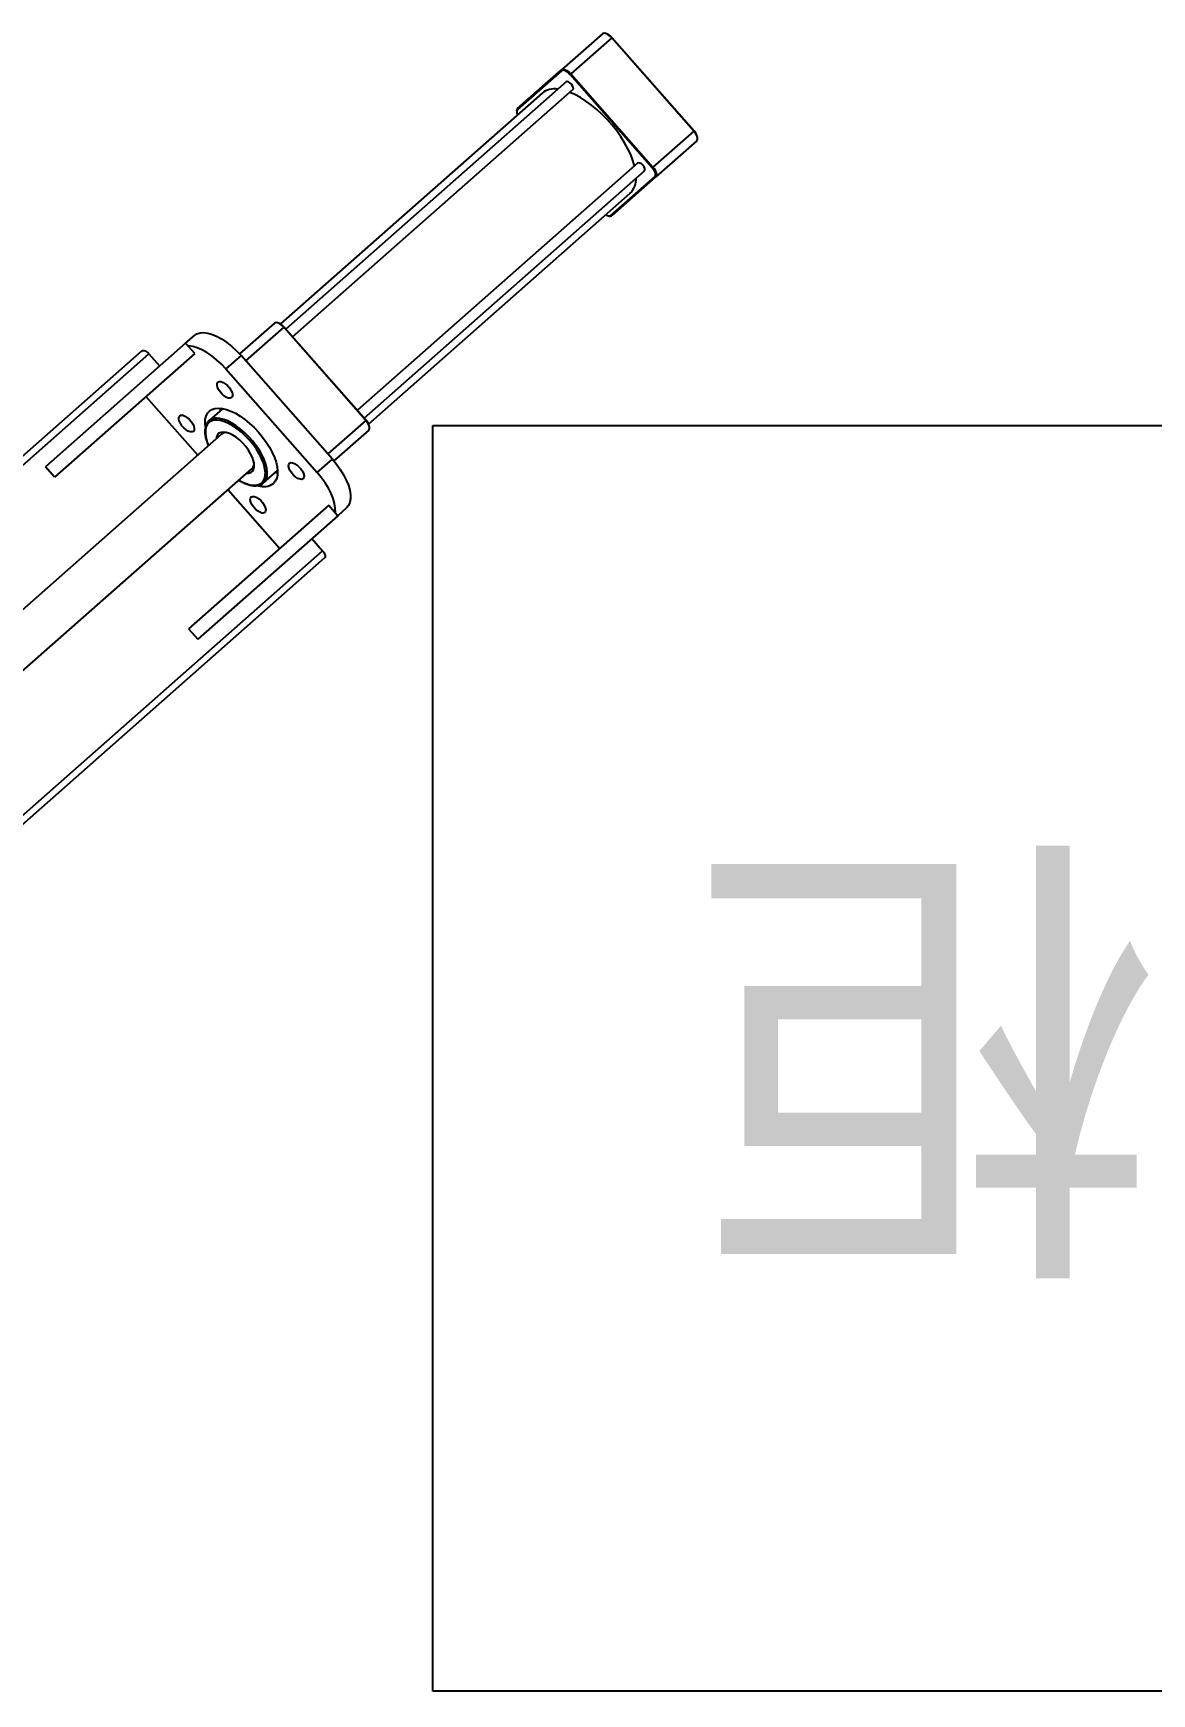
# Model space of a CAD drawing. Header units: millimetres. Extents: x 163705 to 1616509, y 81827 to 302547.
# Drawn here: x 250359 to 250845, y 154284 to 155005 of the extents above; entities that cross this region are included whole.
import ezdxf

# ---------------------------------------------------------------- set-up
doc = ezdxf.new("R2010")
doc.units = ezdxf.units.MM
doc.header["$LTSCALE"] = 10
doc.linetypes.add('ACAD_ISO02W100', pattern=[15, 12, -3])
doc.layers.add('1-虚线', color=8, linetype='ACAD_ISO02W100', lineweight=0)
doc.styles.add('MtXpl_', font='SimSun.ttf')

# ---------------------------------------------------------------- blocks, each defined once
blk = doc.blocks.new('电控')
for p, q in [((25617.25, 6531.38), (26407.25, 6531.38)), ((25617.25, 5981.38), (25617.25, 6531.38)), ((26407.25, 6531.38), (26407.25, 5981.38)), ((26407.25, 5981.38), (25617.25, 5981.38))]:
    blk.add_line(p, q)
at = {"style": 'MtXpl_'}
blk.add_text('电控柜', height=150, dxfattribs=at).set_placement((25681.91, 6180.12))
blk = doc.blocks.new('G$C2612153E')
at = {"lineweight": 25}
for p, q in [((3778.77, 3948.85), (3912.35, 3797.39)), ((3777.13, 3946.17), (3911.03, 3794.34)), ((3688.85, 3869.39), (3822.35, 3718.01)), ((3691.63, 3870.77), (3825.53, 3718.94)), ((3876.2, 3762.78), (3786.83, 3864.12)), ((3771.83, 3850.89), (3861.2, 3749.55)), ((3857.53, 3835.35), (3862.03, 3839.32)), ((3915.74, 3778.42), (3862.03, 3839.32)), ((3911.24, 3774.45), (3857.53, 3835.35)), ((3892.53, 3795.66), (3867.03, 3773.17)), ((3911.03, 3794.34), (3905.78, 3789.71)), ((3791.53, 3777.14), (3787.03, 3773.17)), ((3845.24, 3716.24), (3791.53, 3777.14)), ((3911.24, 3774.45), (3915.74, 3778.42)), ((3915.74, 3778.42), (3919.08, 3774.63)), ((3840.74, 3712.27), (3787.03, 3773.17)), ((3887.32, 3762.27), (3881.97, 3768.33)), ((3852.03, 3759.95), (3826.53, 3737.46)), ((3904.48, 3760.95), (3859.48, 3721.26)), ((3887.39, 3762.68), (3886.82, 3763.32)), ((3910.32, 3754.33), (3904.48, 3760.95)), ((3865.32, 3714.65), (3910.32, 3754.33)), ((3922.65, 3735.81), (3908.07, 3752.35)), ((3924.41, 3739.87), (3911.06, 3755)), ((3854.97, 3744.52), (3855.34, 3744.16)), ((3854.97, 3744.52), (3860.32, 3738.46)), ((3859.9, 3738.44), (3859.34, 3739.08)), ((3924.54, 3738.39), (3924.61, 3738.7)), ((3882.15, 3700.09), (3922.65, 3735.81)), ((3922.73, 3735.72), (3882.23, 3700)), ((3918.42, 3731.91), (4025.84, 3610.11)), ((4029.22, 3613.09), (3921.8, 3734.89)), ((3922.65, 3735.81), (3922.73, 3735.72)), ((4024.33, 3623.54), (3924.05, 3737.25)), ((3830.78, 3723.57), (3825.53, 3718.94)), ((3845.24, 3716.24), (3840.74, 3712.27)), ((3859.48, 3721.26), (3865.32, 3714.65)), ((3882.15, 3700.09), (3867.57, 3716.63)), ((3844.08, 3708.49), (3840.74, 3712.27)), ((3877.91, 3698.86), (3864.56, 3713.99)), ((3865.69, 3712.71), (3865.68, 3712.73)), ((3993.97, 3582), (3886.55, 3703.8)), ((3879.04, 3698.51), (3879.35, 3698.54)), ((3880.55, 3698.88), (3980.83, 3585.18)), ((3882.15, 3700.09), (3882.23, 3700)), ((3883.17, 3700.83), (3990.59, 3579.02)), ((4016.45, 3634.56), (4016.14, 3634.53)), ((4017.19, 3634.21), (4017.59, 3634.21)), ((4034.02, 3615.12), (4017.19, 3634.21)), ((4017.59, 3634.21), (4034.42, 3615.12)), ((4034.02, 3615.12), (4034.42, 3615.12)), ((4050.11, 3597.33), (4034.42, 3615.12)), ((3991.9, 3575.65), (4032.4, 3611.37)), ((4032.67, 3611.06), (3992.17, 3575.34)), ((4032.4, 3611.37), (4032.67, 3611.06)), ((4048.36, 3593.27), (4032.67, 3611.06)), ((3970.95, 3594.68), (3970.88, 3594.37)), ((3971.09, 3593.2), (3971.14, 3593.6)), ((3987.92, 3574.11), (3971.09, 3593.2)), ((3971.14, 3593.6), (3987.97, 3574.51)), ((4007.86, 3557.55), (4048.36, 3593.27)), ((4048.44, 3593.18), (4007.94, 3557.46)), ((4048.44, 3593.18), (4048.36, 3593.27)), ((4050.25, 3595.85), (4050.32, 3596.16)), ((3987.92, 3574.11), (3987.97, 3574.51)), ((4003.61, 3556.32), (3987.92, 3574.11)), ((3991.9, 3575.65), (3992.17, 3575.34)), ((4007.86, 3557.55), (3992.17, 3575.34)), ((4007.94, 3557.46), (4007.86, 3557.55)), ((4004.75, 3555.97), (4005.06, 3556))]:
    blk.add_line(p, q, dxfattribs=at)
for points in [[(3912.35, 3797.39), (3912.49, 3797.14), (3912.54, 3796.83), (3912.49, 3796.46), (3912.35, 3796.05), (3912.13, 3795.62), (3911.82, 3795.18), (3911.45, 3794.75), (3911.03, 3794.34)], [(3877.37, 3775.06), (3877.11, 3775.63), (3877.15, 3776.39), (3877.47, 3777.29), (3878.07, 3778.25), (3878.88, 3779.19), (3879.84, 3780.04), (3880.87, 3780.72), (3881.89, 3781.19), (3882.83, 3781.4), (3883.59, 3781.34), (3884.12, 3781.01), (3884.38, 3780.45), (3884.34, 3779.68), (3884.02, 3778.78), (3883.42, 3777.83), (3882.61, 3776.89), (3881.65, 3776.04), (3880.62, 3775.35), (3879.59, 3774.89), (3878.66, 3774.67), (3877.9, 3774.73), (3877.37, 3775.06)], [(3904.48, 3760.95), (3906.55, 3762.9), (3908.46, 3764.96), (3910.15, 3767.08), (3911.6, 3769.22), (3912.78, 3771.34), (3913.67, 3773.39), (3914.24, 3775.32), (3914.48, 3777.11), (3914.49, 3777.31)], [(3919.08, 3774.63), (3919.82, 3773.49), (3920.23, 3772.1), (3920.32, 3770.5), (3920.07, 3768.71), (3919.5, 3766.77), (3918.62, 3764.72), (3917.44, 3762.61), (3915.98, 3760.47), (3914.29, 3758.35), (3912.39, 3756.29), (3910.32, 3754.33)], [(3879.29, 3769.78), (3880.81, 3769.93), (3882.49, 3769.86), (3883.97, 3769.52), (3885.21, 3768.93), (3886.2, 3768.08), (3886.92, 3766.99), (3887.35, 3765.68), (3887.5, 3764.18), (3887.36, 3762.5), (3886.93, 3760.69), (3886.21, 3758.76), (3885.23, 3756.75), (3883.99, 3754.7), (3882.52, 3752.64), (3880.85, 3750.61), (3878.99, 3748.64), (3876.99, 3746.76), (3874.88, 3745.01), (3872.7, 3743.42), (3870.47, 3742.01), (3868.24, 3740.81), (3866.05, 3739.84), (3863.94, 3739.11), (3861.94, 3738.65), (3860.08, 3738.44), (3858.4, 3738.51), (3856.93, 3738.85), (3855.69, 3739.45), (3854.7, 3740.3)], [(3882.1, 3763.51), (3882.25, 3764.74), (3882.17, 3766.13), (3881.81, 3767.34), (3881.17, 3768.33), (3880.27, 3769.09), (3879.11, 3769.6), (3877.74, 3769.85), (3876.17, 3769.83), (3874.43, 3769.55), (3872.57, 3769.01), (3871.18, 3768.47)], [(3855.34, 3744.16), (3855.63, 3743.92), (3856.73, 3743.33), (3858.06, 3743), (3859.59, 3742.93), (3861.29, 3743.13), (3863.13, 3743.58), (3865.08, 3744.28), (3867.09, 3745.22), (3869.13, 3746.37), (3871.15, 3747.73), (3873.13, 3749.25), (3875.01, 3750.91), (3876.77, 3752.68), (3878.36, 3754.52), (3879.76, 3756.4), (3880.95, 3758.28), (3881.89, 3760.12), (3882.56, 3761.89), (3882.97, 3763.55), (3883.09, 3764.97)], [(3859.19, 3751.83), (3859.21, 3751.11), (3859.49, 3750.14), (3860.03, 3749.38), (3860.84, 3748.86), (3861.88, 3748.6), (3863.13, 3748.61), (3864.53, 3748.88), (3866.05, 3749.4), (3867.63, 3750.16), (3869.23, 3751.14), (3870.8, 3752.3), (3872.28, 3753.6), (3873.62, 3755.01), (3874.79, 3756.48), (3875.74, 3757.95), (3876.45, 3759.39), (3876.9, 3760.75), (3877.05, 3761.98), (3876.93, 3763.05), (3876.52, 3763.92), (3875.84, 3764.56), (3874.91, 3764.94), (3874.19, 3765.06)], [(3859.64, 3743.78), (3860.08, 3743.82), (3861.81, 3744.1), (3863.68, 3744.64), (3865.63, 3745.43), (3867.63, 3746.45), (3869.65, 3747.68), (3871.63, 3749.1), (3873.55, 3750.67), (3875.35, 3752.37), (3877, 3754.16), (3878.48, 3756.01), (3879.74, 3757.87), (3880.77, 3759.71), (3881.54, 3761.49), (3882.03, 3763.18), (3882.1, 3763.51)], [(3886.41, 3763.3), (3886.65, 3763.31), (3887.46, 3763.31)], [(3892.02, 3758.44), (3891.77, 3759.01), (3891.8, 3759.78), (3892.13, 3760.67), (3892.72, 3761.63), (3893.53, 3762.57), (3894.49, 3763.42), (3895.53, 3764.1), (3896.55, 3764.57), (3897.48, 3764.78), (3898.24, 3764.72), (3898.77, 3764.4), (3899.03, 3763.83), (3899, 3763.06), (3898.67, 3762.17), (3898.08, 3761.21), (3897.27, 3760.27), (3896.31, 3759.42), (3895.27, 3758.74), (3894.25, 3758.27), (3893.32, 3758.06), (3892.56, 3758.12), (3892.02, 3758.44)], [(3856.18, 3755.24), (3855.47, 3753.94), (3854.71, 3752.15), (3854.21, 3750.47), (3854, 3748.91), (3854.07, 3747.51), (3854.43, 3746.31), (3855.07, 3745.31), (3855.98, 3744.56), (3857.13, 3744.05), (3858.5, 3743.8), (3859.64, 3743.78)], [(3842.12, 3743.97), (3841.86, 3744.54), (3841.9, 3745.31), (3842.22, 3746.2), (3842.82, 3747.16), (3843.63, 3748.1), (3844.59, 3748.95), (3845.62, 3749.63), (3846.64, 3750.1), (3847.58, 3750.31), (3848.34, 3750.25), (3848.87, 3749.93), (3849.13, 3749.36), (3849.09, 3748.59), (3848.77, 3747.7), (3848.17, 3746.74), (3847.36, 3745.8), (3846.4, 3744.95), (3845.37, 3744.27), (3844.34, 3743.8), (3843.41, 3743.59), (3842.65, 3743.65), (3842.12, 3743.97)], [(3859.26, 3738.44), (3859.37, 3739.25), (3859.41, 3739.49)], [(3922.65, 3735.81), (3923.21, 3736.35), (3923.71, 3736.93), (3924.11, 3737.52), (3924.41, 3738.09), (3924.59, 3738.64), (3924.66, 3739.13), (3924.59, 3739.54), (3924.41, 3739.87)], [(3856.77, 3727.36), (3856.52, 3727.93), (3856.55, 3728.69), (3856.88, 3729.59), (3857.47, 3730.54), (3858.28, 3731.48), (3859.24, 3732.33), (3860.28, 3733.02), (3861.3, 3733.48), (3862.23, 3733.7), (3862.99, 3733.64), (3863.52, 3733.31), (3863.78, 3732.74), (3863.75, 3731.98), (3863.42, 3731.08), (3862.83, 3730.12), (3862.02, 3729.18), (3861.06, 3728.33), (3860.02, 3727.65), (3859, 3727.18), (3858.07, 3726.97), (3857.31, 3727.03), (3856.77, 3727.36)], [(3825.53, 3718.94), (3825.08, 3718.57), (3824.6, 3718.26), (3824.13, 3718.01), (3823.67, 3717.84), (3823.25, 3717.76), (3822.88, 3717.76), (3822.57, 3717.84), (3822.35, 3718.01)], [(3841.99, 3713.38), (3842.19, 3713.36), (3844, 3713.38), (3846, 3713.7), (3848.14, 3714.33), (3850.38, 3715.23), (3852.69, 3716.4), (3855.01, 3717.82), (3857.29, 3719.45), (3859.48, 3721.26)], [(3865.32, 3714.65), (3863.12, 3712.84), (3860.84, 3711.21), (3858.52, 3709.79), (3856.22, 3708.62), (3853.97, 3707.71), (3851.83, 3707.09), (3849.83, 3706.77), (3848.03, 3706.75), (3846.45, 3707.03), (3845.12, 3707.62), (3844.08, 3708.49)], [(3877.91, 3698.86), (3878.21, 3698.63), (3878.61, 3698.52), (3879.1, 3698.52), (3879.67, 3698.63), (3880.28, 3698.86), (3880.91, 3699.19), (3881.54, 3699.6), (3882.15, 3700.09)], [(4032.4, 3611.37), (4032.92, 3611.87), (4033.38, 3612.4), (4033.75, 3612.95), (4034.03, 3613.48), (4034.2, 3613.98), (4034.25, 3614.43), (4034.19, 3614.82), (4034.02, 3615.12)], [(4034.42, 3615.12), (4034.61, 3614.8), (4034.67, 3614.38), (4034.61, 3613.89), (4034.43, 3613.35), (4034.13, 3612.77), (4033.72, 3612.18), (4033.23, 3611.61), (4032.67, 3611.06)], [(3992.79, 3583.33), (3995.11, 3584.03), (3997.62, 3585.01), (4000.18, 3586.21), (4002.77, 3587.64), (4005.36, 3589.28), (4007.92, 3591.09), (4010.41, 3593.07), (4012.81, 3595.18), (4015.08, 3597.41), (4017.2, 3599.71), (4019.14, 3602.08), (4020.88, 3604.47), (4022.4, 3606.87), (4023.68, 3609.23), (4024.67, 3611.44)], [(4025.84, 3610.11), (4026.24, 3609.92), (4026.83, 3609.98), (4027.53, 3610.29), (4028.23, 3610.8)], [(4028.23, 3610.8), (4028.83, 3611.43), (4029.22, 3612.09), (4029.36, 3612.67), (4029.22, 3613.09)], [(4048.36, 3593.27), (4048.92, 3593.81), (4049.41, 3594.39), (4049.82, 3594.98), (4050.12, 3595.55), (4050.3, 3596.1), (4050.36, 3596.59), (4050.3, 3597), (4050.11, 3597.33)], [(3990.59, 3579.02), (3990.99, 3578.83), (3991.58, 3578.89), (3992.28, 3579.2), (3992.98, 3579.71)], [(3992.98, 3579.71), (3993.58, 3580.34), (3993.97, 3581), (3994.11, 3581.58), (3993.97, 3582)], [(3992.17, 3575.34), (3991.56, 3574.86), (3990.93, 3574.44), (3990.29, 3574.11), (3989.68, 3573.89), (3989.12, 3573.77), (3988.63, 3573.77), (3988.22, 3573.89), (3987.92, 3574.11)], [(3987.97, 3574.51), (3988.25, 3574.3), (3988.63, 3574.2), (3989.08, 3574.2), (3989.6, 3574.3), (3990.17, 3574.51), (3990.75, 3574.81), (3991.34, 3575.2), (3991.9, 3575.65)], [(4003.61, 3556.32), (4003.92, 3556.09), (4004.32, 3555.98), (4004.81, 3555.98), (4005.38, 3556.09), (4005.98, 3556.32), (4006.62, 3556.65), (4007.25, 3557.06), (4007.86, 3557.55)]]:
    blk.add_lwpolyline(points, dxfattribs=at)
for centre, radius, start, end in [((3878.43, 3765.21), 4.67, 357.10964, 85.75939), ((3873.86, 3760.93), 2.98, 350.65931, 38.2055), ((3860.82, 3744.54), 7.45, 161.77631, 214.7713), ((3863.52, 3752.06), 3.42, 227.33556, 278.62722), ((3919.49, 3739.86), 5.26, 308.09031, 343.83775), ((3878.53, 3703.74), 5.26, 278.9815, 314.72893), ((4016.08, 3632.39), 2.13, 58.86853, 122.34981), ((4016.67, 3633.25), 1.32, 46.43165, 99.53113), ((4017.5, 3618.18), 8.68, 350.02603, 38.12978), ((3972.15, 3593.99), 1.32, 163.28812, 216.3876), ((3973.09, 3594.47), 2.13, 140.46943, 203.95072), ((4045.2, 3597.32), 5.26, 308.09031, 343.83775), ((3987.08, 3591.48), 8.88, 225.24706, 272.23562), ((4004.24, 3561.2), 5.26, 278.9815, 314.72893)]:
    blk.add_arc(centre, radius, start, end, dxfattribs=at)
for points, knots in [([(3878.5, 3770), (3878.47, 3770.01), (3877.98, 3770.11), (3876.88, 3770.08), (3875.23, 3769.9), (3873.43, 3769.43), (3872.05, 3768.97), (3871.26, 3768.6), (3871.12, 3768.54)], [0, 0, 0, 0, 0.135811, 1.88766, 3.662846, 5.445504, 7.225941, 7.614995, 7.614995, 7.614995, 7.614995]), ([(3856.12, 3755.32), (3856.09, 3755.27), (3855.68, 3754.63), (3855.07, 3753.4), (3854.35, 3751.67), (3853.89, 3750.01), (3853.7, 3748.45), (3853.78, 3747.02), (3854.14, 3745.76), (3854.68, 3744.77), (3855.2, 3744.32), (3855.4, 3744.14)], [0, 0, 0, 0, 0.109879, 1.682354, 3.258983, 4.840427, 6.425953, 8.008193, 9.571665, 11.099452, 12.131857, 12.131857, 12.131857, 12.131857]), ([(3869.02, 3708.93), (3869.02, 3708.93), (3868.97, 3708.99), (3868.95, 3709.02), (3868.92, 3709.05)], [0, 0, 0, 0, 0.0087805, 0.1540745, 0.1540745, 0.1540745, 0.1540745])]:
    blk.add_open_spline(points, degree=3, knots=knots, dxfattribs=at)
at = {"rotation": 90}
blk.add_blockref('电控', (9861.3, -22736.2), dxfattribs=at)
blk = doc.blocks.new('A$C285bc443')
at = {"layer": '1-虚线'}
blk.add_lwpolyline([(2418.33, 1273.9), (721.27, -423.15), (2418.33, -2120.21, -2.414214)], format="xyb", close=True, dxfattribs=at)
blk = doc.blocks.new('A$C790c3438')
at = {"rotation": 90}
for name, p in [('G$C2612153E', (9059.57, 11948.92)), ('A$C285bc443', (5360.37, 13363.05))]:
    blk.add_blockref(name, p, dxfattribs=at)

msp = doc.modelspace()

# ---------------------------------------------------------------- block references
msp.add_blockref('A$C790c3438', (245144.313, 139006.156))

doc.saveas('drawing.dxf')
